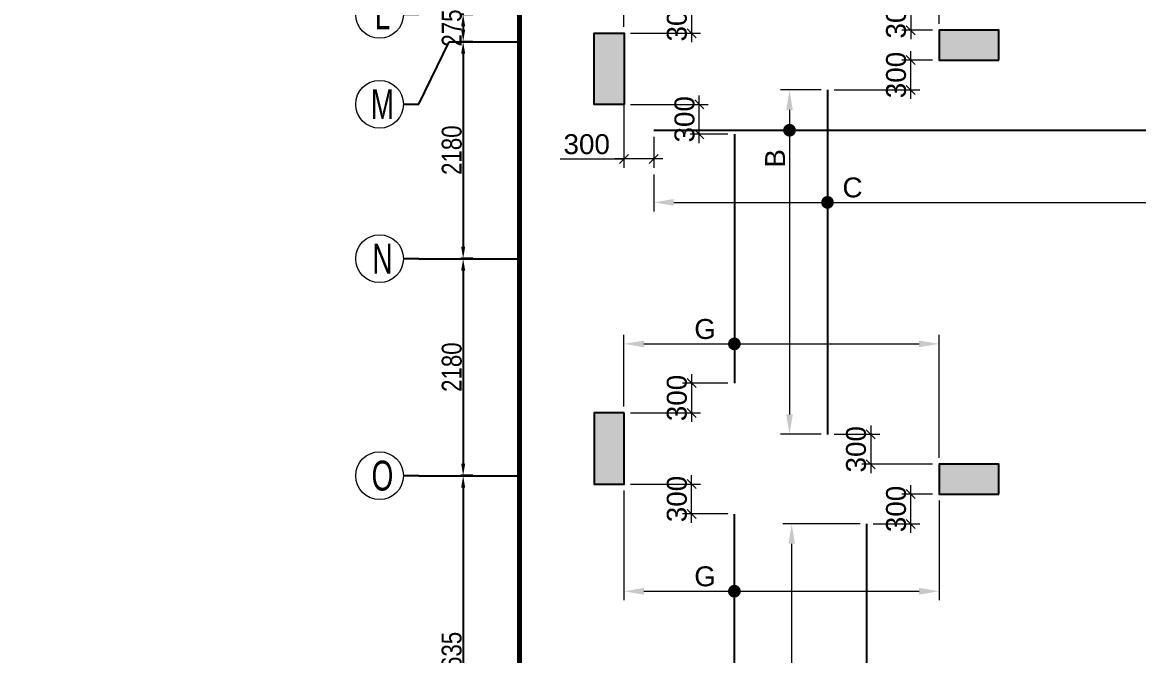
# Model space of a CAD drawing. Header units: millimetres. Extents: x 1123469 to 1883119, y -126924 to 196924.
# Drawn here: x 1695800 to 1707013, y 133359 to 139723 of the extents above; entities that cross this region are included whole.
import ezdxf
from ezdxf.enums import TextEntityAlignment as Align

# ---------------------------------------------------------------- set-up
doc = ezdxf.new("R2010")
doc.units = ezdxf.units.MM
doc.header["$LTSCALE"] = 500
doc.header["$MEASUREMENT"] = 0
doc.header["$PDMODE"] = 34
doc.linetypes.add('CONTINOUS', pattern=[0])
doc.linetypes.add('Site$0$CENTER2', pattern=[1.125, 0.75, -0.125, 0.125, -0.125])
doc.layers.get('Defpoints').update_dxf_attribs({"lineweight": 0})
for name, color, linetype in [('COL. DIM', 3, 'Continuous'), ('GRID', 7, 'Continuous'), ('GRID DIM', 7, 'Continuous'), ('reinf.', 4, 'Continuous'), ('TOWER AREA COLUMN.', 6, 'Continuous')]:
    doc.layers.add(name, color=color, linetype=linetype)
for name, color, linetype, lineweight in [('CUT OUT', 1, 'Continuous', 13), ('dim-M', 1, 'Continuous', 15), ('FOOTING', 1, 'Continuous', 15), ('GRID NO.', 7, 'Continuous', 20), ('S - SUNK', 251, 'Continuous', 0), ('TOWER COL HATCH', 253, 'Continuous', 20)]:
    doc.layers.add(name, color=color, linetype=linetype, lineweight=lineweight)
doc.styles.add('3mm', font='arial.ttf')
doc.styles.add('D50', font='arial.ttf', dxfattribs={"width": 0.8})
doc.dimstyles.new('INNER DIM', dxfattribs={"dimtxt": 200, "dimasz": 120, "dimexe": 25, "dimexo": 25, "dimgap": 12, "dimtad": 1, "dimdec": 0, "dimrnd": 5, "dimzin": 0, "dimdsep": 46, "dimtxsty": 'D50', "dimcen": 0.09, "dimdle": 25, "dimclrt": 6, "dimadec": 0, "dimazin": 0, "dimtfac": 1, "dimtdec": 0, "dimtofl": 0, "dimtmove": 1, "dimatfit": 3, "dimfxl": 75, "dimtolj": 1, "dimtzin": 0, "dimarcsym": 0})
doc.dimstyles.new('PARAMVEER', dxfattribs={"dimtxt": 200, "dimasz": 100, "dimexe": 0, "dimexo": 25, "dimgap": 10, "dimtad": 1, "dimdec": 0, "dimrnd": 5, "dimzin": 0, "dimdsep": 46, "dimtxsty": '3mm', "dimblk": 'OBLIQUE', "dimcen": 0.09, "dimdle": 75, "dimclrd": 1, "dimclre": 1, "dimclrt": 3, "dimadec": 0, "dimazin": 0, "dimtfac": 1, "dimtdec": 0, "dimtmove": 1, "dimatfit": 3, "dimfxl": 100, "dimtolj": 1, "dimtzin": 0, "dimlwd": 18, "dimlwe": 5, "dimarcsym": 0})

# ---------------------------------------------------------------- blocks, each defined once
blk = doc.blocks.new('GRID MARK')
at = {"layer": 'GRID NO.', "const_width": 50}
blk.add_lwpolyline([(0, -541), (0, -891)], dxfattribs=at)
at = {"layer": 'GRID NO.'}
blk.add_circle((0, 0), 541, dxfattribs=at)
at = {"layer": 'GRID NO.', "style": 'D50', "width": 0.8}
blk.add_attdef('Y1', text='', height=500, dxfattribs=at).set_placement((-33, -267), align=Align.CENTER)
blk = doc.blocks.new('*D2381')
at = {"layer": 'Defpoints', "color": 0, "linetype": 'Continuous', "transparency": 16777216}
for p in [(1700350, 139802), (1700228, 139528), (1700350, 139528)]:
    blk.add_point(p, dxfattribs=at)
at = {"layer": 'GRID DIM', "color": 0, "linetype": 'Continuous', "lineweight": -2, "transparency": 16777216}
for p, q in [((1700325, 139802), (1700203, 139802)), ((1700325, 139528), (1700203, 139528))]:
    blk.add_line(p, q, dxfattribs=at)
at = {"layer": 'GRID DIM', "linetype": 'Continuous', "lineweight": -2, "transparency": 16777216}
blk.add_line((1700228, 139682), (1700228, 139648), dxfattribs=at)
at = {"layer": 'GRID DIM', "linetype": 'Continuous', "transparency": 16777216}
for points in [[(1700208, 139682), (1700248, 139682), (1700228, 139802)], [(1700208, 139648), (1700248, 139648), (1700228, 139528)]]:
    blk.add_solid(points, dxfattribs=at)
at = {"layer": 'GRID DIM', "linetype": 'Continuous', "transparency": 16777216, "insert": (1700114, 139665), "char_height": 200, "attachment_point": 5, "rotation": 90, "style": 'D50'}
blk.add_mtext('\\A1;275', dxfattribs=at)
blk = doc.blocks.new('*D2382')
at = {"layer": 'Defpoints', "color": 0, "linetype": 'Continuous', "transparency": 16777216}
for p in [(1700350, 139528), (1700228, 137348), (1700350, 137348)]:
    blk.add_point(p, dxfattribs=at)
at = {"layer": 'GRID DIM', "color": 0, "linetype": 'Continuous', "lineweight": -2, "transparency": 16777216}
for p, q in [((1700325, 139528), (1700203, 139528)), ((1700325, 137348), (1700203, 137348))]:
    blk.add_line(p, q, dxfattribs=at)
at = {"layer": 'GRID DIM', "linetype": 'Continuous', "lineweight": -2, "transparency": 16777216}
blk.add_line((1700228, 139408), (1700228, 137468), dxfattribs=at)
at = {"layer": 'GRID DIM', "linetype": 'Continuous', "transparency": 16777216}
for points in [[(1700208, 139408), (1700248, 139408), (1700228, 139528)], [(1700208, 137468), (1700248, 137468), (1700228, 137348)]]:
    blk.add_solid(points, dxfattribs=at)
at = {"layer": 'GRID DIM', "linetype": 'Continuous', "transparency": 16777216, "insert": (1700114, 138438), "char_height": 200, "attachment_point": 5, "rotation": 90, "style": 'D50'}
blk.add_mtext('\\A1;2180', dxfattribs=at)
blk = doc.blocks.new('*D2383')
at = {"layer": 'Defpoints', "color": 0, "linetype": 'Continuous', "transparency": 16777216}
for p in [(1700350, 137348), (1700228, 135168), (1700350, 135168)]:
    blk.add_point(p, dxfattribs=at)
at = {"layer": 'GRID DIM', "color": 0, "linetype": 'Continuous', "lineweight": -2, "transparency": 16777216}
for p, q in [((1700325, 137348), (1700203, 137348)), ((1700325, 135168), (1700203, 135168))]:
    blk.add_line(p, q, dxfattribs=at)
at = {"layer": 'GRID DIM', "linetype": 'Continuous', "lineweight": -2, "transparency": 16777216}
blk.add_line((1700228, 137228), (1700228, 135288), dxfattribs=at)
at = {"layer": 'GRID DIM', "linetype": 'Continuous', "transparency": 16777216}
for points in [[(1700208, 137228), (1700248, 137228), (1700228, 137348)], [(1700208, 135288), (1700248, 135288), (1700228, 135168)]]:
    blk.add_solid(points, dxfattribs=at)
at = {"layer": 'GRID DIM', "linetype": 'Continuous', "transparency": 16777216, "insert": (1700114, 136258), "char_height": 200, "attachment_point": 5, "rotation": 90, "style": 'D50'}
blk.add_mtext('\\A1;2180', dxfattribs=at)
blk = doc.blocks.new('*D2384')
at = {"layer": 'Defpoints', "color": 0, "linetype": 'Continuous', "transparency": 16777216}
for p in [(1700350, 135168), (1700228, 131533), (1700350, 131533)]:
    blk.add_point(p, dxfattribs=at)
at = {"layer": 'GRID DIM', "color": 0, "linetype": 'Continuous', "lineweight": -2, "transparency": 16777216}
for p, q in [((1700325, 135168), (1700203, 135168)), ((1700325, 131533), (1700203, 131533))]:
    blk.add_line(p, q, dxfattribs=at)
at = {"layer": 'GRID DIM', "linetype": 'Continuous', "lineweight": -2, "transparency": 16777216}
blk.add_line((1700228, 135048), (1700228, 131653), dxfattribs=at)
at = {"layer": 'GRID DIM', "linetype": 'Continuous', "transparency": 16777216}
for points in [[(1700208, 135048), (1700248, 135048), (1700228, 135168)], [(1700208, 131653), (1700248, 131653), (1700228, 131533)]]:
    blk.add_solid(points, dxfattribs=at)
at = {"layer": 'GRID DIM', "linetype": 'Continuous', "transparency": 16777216, "insert": (1700113, 133350), "char_height": 200, "attachment_point": 5, "rotation": 90, "style": 'D50'}
blk.add_mtext('\\A1;3635', dxfattribs=at)
blk = doc.blocks.new('3tgra')
at = {"layer": 'TOWER COL HATCH'}
h = blk.add_hatch(color=253, dxfattribs=at)
h.dxf.hatch_style = 1
h.paths.add_polyline_path([(1365941, 76332), (1365641, 76332), (1365641, 77047), (1365941, 77047)])
h = blk.add_hatch(color=253, dxfattribs=at)
h.dxf.hatch_style = 1
h.paths.add_polyline_path([(1369706, 76777), (1369706, 77077), (1369106, 77077), (1369106, 76777)])
h = blk.add_hatch(color=253, dxfattribs=at)
h.dxf.hatch_style = 1
h.paths.add_polyline_path([(1365941, 73232), (1365641, 73232), (1365641, 72517), (1365941, 72517)])
h = blk.add_hatch(color=253, dxfattribs=at)
h.dxf.hatch_style = 1
h.paths.add_polyline_path([(1369706, 72417), (1369706, 72717), (1369106, 72717), (1369106, 72417)])
at = {"layer": 'TOWER AREA COLUMN.', "color": 4}
for points in [[(1365941, 76332), (1365641, 76332), (1365641, 77047), (1365941, 77047)], [(1369706, 76777), (1369706, 77077), (1369106, 77077), (1369106, 76777)], [(1365941, 73232), (1365641, 73232), (1365641, 72517), (1365941, 72517)], [(1369706, 72417), (1369706, 72717), (1369106, 72717), (1369106, 72417)]]:
    blk.add_lwpolyline(points, close=True, dxfattribs=at)
blk = doc.blocks.new('_Oblique')
at = {"color": 0, "linetype": 'ByBlock', "lineweight": -2}
blk.add_line((-0.5, -0.5), (0.5, 0.5), dxfattribs=at)
blk = doc.blocks.new('*D2624')
at = {"layer": 'COL. DIM', "color": 1, "linetype": 'CONTINOUS', "lineweight": 5, "ltscale": 10, "transparency": 16777216}
for p, q in [((1726903, 142855), (1726903, 142349)), ((1727203, 141672), (1727203, 142529))]:
    blk.add_line(p, q, dxfattribs=at)
at = {"layer": 'COL. DIM', "color": 1, "lineweight": 18, "ltscale": 10, "transparency": 16777216}
blk.add_line((1726813, 142439), (1727293, 142439), dxfattribs=at)
at = {"layer": 'Defpoints', "color": 0, "ltscale": 10, "transparency": 16777216}
for p in [(1726903, 142920), (1727203, 142439), (1727203, 141607), (1405056, 139394), (1364891, 126979), (1364891, 124333)]:
    blk.add_point(p, dxfattribs=at)
at = {"layer": 'S - SUNK', "color": 1, "lineweight": 18, "ltscale": 10, "transparency": 16777216}
blk.add_line((1405131, 124333), (1364816, 124333), dxfattribs=at)
at = {"layer": 'S - SUNK', "color": 1, "lineweight": 5, "ltscale": 10, "transparency": 16777216}
for p, q in [((1364891, 124333), (1364891, 124333)), ((1405056, 124333), (1405056, 124333))]:
    blk.add_line(p, q, dxfattribs=at)
at = {"layer": 'COL. DIM', "color": 1, "lineweight": 18, "ltscale": 10, "transparency": 16777216, "xscale": 90, "yscale": 90, "zscale": 90, "rotation": 180}
blk.add_blockref('_Oblique', (1726903, 142439), dxfattribs=at)
at = {"layer": 'COL. DIM', "color": 1, "lineweight": 18, "ltscale": 10, "transparency": 16777216, "xscale": 90, "yscale": 90, "zscale": 90}
blk.add_blockref('_Oblique', (1727203, 142439), dxfattribs=at)
at = {"layer": 'S - SUNK', "color": 1, "lineweight": 18, "ltscale": 10, "transparency": 16777216, "xscale": 100, "yscale": 100, "zscale": 100, "rotation": 180}
blk.add_blockref('_Oblique', (1364891, 124333), dxfattribs=at)
at = {"layer": 'S - SUNK', "color": 1, "lineweight": 18, "ltscale": 10, "transparency": 16777216, "xscale": 100, "yscale": 100, "zscale": 100}
blk.add_blockref('_Oblique', (1405056, 124333), dxfattribs=at)
at = {"layer": 'COL. DIM', "color": 3, "ltscale": 10, "transparency": 16777216, "insert": (1727053, 142587), "char_height": 200, "attachment_point": 5, "style": '3mm'}
blk.add_mtext('\\A1;300', dxfattribs=at)
at = {"layer": 'S - SUNK', "color": 3, "ltscale": 10, "transparency": 16777216, "insert": (1384973, 124445), "char_height": 200, "attachment_point": 5, "style": '3mm'}
blk.add_mtext('\\A1;40165', dxfattribs=at)
blk = doc.blocks.new('*D2625')
at = {"layer": 'COL. DIM', "color": 1, "lineweight": 18, "ltscale": 10, "transparency": 16777216}
blk.add_line((1725456, 141997), (1725456, 141517), dxfattribs=at)
at = {"layer": 'COL. DIM', "color": 1, "linetype": 'CONTINOUS', "lineweight": 5, "ltscale": 10, "transparency": 16777216}
for p, q in [((1725012, 141907), (1725546, 141907)), ((1724393, 141607), (1725546, 141607))]:
    blk.add_line(p, q, dxfattribs=at)
at = {"layer": 'Defpoints', "color": 0, "ltscale": 10, "transparency": 16777216}
for p in [(1358872, 158914), (1431761, 158914), (1724947, 141907), (1724328, 141607), (1725456, 141607), (1442851, 126979)]:
    blk.add_point(p, dxfattribs=at)
at = {"layer": 'S - SUNK', "color": 1, "lineweight": 18, "ltscale": 10, "transparency": 16777216}
blk.add_line((1358872, 126904), (1358872, 158989), dxfattribs=at)
at = {"layer": 'S - SUNK', "color": 1, "lineweight": 5, "ltscale": 10, "transparency": 16777216}
for p, q in [((1358872, 158914), (1358872, 158914)), ((1358872, 126979), (1358872, 126979))]:
    blk.add_line(p, q, dxfattribs=at)
at = {"layer": 'COL. DIM', "color": 1, "lineweight": 18, "ltscale": 10, "transparency": 16777216, "xscale": 90, "yscale": 90, "zscale": 90}
for p, rotation in [((1725456, 141907), 90), ((1725456, 141607), 270)]:
    blk.add_blockref('_Oblique', p, dxfattribs=dict(at, rotation=rotation))
at = {"layer": 'S - SUNK', "color": 1, "lineweight": 18, "ltscale": 10, "transparency": 16777216, "xscale": 100, "yscale": 100, "zscale": 100}
for p, rotation in [((1358872, 158914), 90), ((1358872, 126979), 270)]:
    blk.add_blockref('_Oblique', p, dxfattribs=dict(at, rotation=rotation))
at = {"layer": 'COL. DIM', "color": 3, "ltscale": 10, "transparency": 16777216, "insert": (1725308, 141757), "char_height": 200, "attachment_point": 5, "rotation": 90, "style": '3mm'}
blk.add_mtext('\\A1;300', dxfattribs=at)
at = {"layer": 'S - SUNK', "color": 3, "ltscale": 10, "transparency": 16777216, "insert": (1358760, 142947), "char_height": 200, "attachment_point": 5, "rotation": 90, "style": '3mm'}
blk.add_mtext('\\A1;31935', dxfattribs=at)
blk = doc.blocks.new('*D2626')
at = {"layer": 'COL. DIM', "color": 1, "linetype": 'CONTINOUS', "lineweight": 5, "ltscale": 10, "transparency": 16777216}
for p, q in [((1716598, 143872), (1716598, 143376)), ((1716298, 143802), (1716298, 143376))]:
    blk.add_line(p, q, dxfattribs=at)
at = {"layer": 'COL. DIM', "color": 1, "lineweight": 18, "ltscale": 10, "transparency": 16777216}
for p, q in [((1716688, 143466), (1716208, 143466)), ((1717247, 143466), (1716598, 143466))]:
    blk.add_line(p, q, dxfattribs=at)
at = {"layer": 'Defpoints', "color": 0, "ltscale": 10, "transparency": 16777216}
for p in [(1716298, 143867), (1716598, 143937), (1716298, 143466), (1390781, 139394), (1405056, 139394), (1405056, 138201)]:
    blk.add_point(p, dxfattribs=at)
at = {"layer": 'S - SUNK', "color": 1, "lineweight": 18, "ltscale": 10, "transparency": 16777216}
blk.add_line((1390706, 138201), (1405131, 138201), dxfattribs=at)
at = {"layer": 'S - SUNK', "color": 1, "lineweight": 5, "ltscale": 10, "transparency": 16777216}
for p, q in [((1390781, 138201), (1390781, 138201)), ((1405056, 138201), (1405056, 138201))]:
    blk.add_line(p, q, dxfattribs=at)
at = {"layer": 'COL. DIM', "color": 1, "lineweight": 18, "ltscale": 10, "transparency": 16777216, "xscale": 90, "yscale": 90, "zscale": 90, "rotation": 180}
blk.add_blockref('_Oblique', (1716298, 143466), dxfattribs=at)
at = {"layer": 'COL. DIM', "color": 1, "lineweight": 18, "ltscale": 10, "transparency": 16777216, "xscale": 90, "yscale": 90, "zscale": 90}
blk.add_blockref('_Oblique', (1716598, 143466), dxfattribs=at)
at = {"layer": 'S - SUNK', "color": 1, "lineweight": 18, "ltscale": 10, "transparency": 16777216, "xscale": 100, "yscale": 100, "zscale": 100, "rotation": 180}
blk.add_blockref('_Oblique', (1390781, 138201), dxfattribs=at)
at = {"layer": 'S - SUNK', "color": 1, "lineweight": 18, "ltscale": 10, "transparency": 16777216, "xscale": 100, "yscale": 100, "zscale": 100}
blk.add_blockref('_Oblique', (1405056, 138201), dxfattribs=at)
at = {"layer": 'COL. DIM', "color": 3, "ltscale": 10, "transparency": 16777216, "insert": (1716981, 143613), "char_height": 200, "attachment_point": 5, "style": '3mm'}
blk.add_mtext('\\A1;300', dxfattribs=at)
at = {"layer": 'S - SUNK', "color": 3, "ltscale": 10, "transparency": 16777216, "insert": (1397918, 138313), "char_height": 200, "attachment_point": 5, "style": '3mm'}
blk.add_mtext('\\A1;14275', dxfattribs=at)
blk = doc.blocks.new('*D2647')
at = {"layer": 'COL. DIM', "color": 1, "linetype": 'CONTINOUS', "lineweight": 5, "ltscale": 10, "transparency": 16777216}
for p, q in [((1701843, 138978), (1701843, 138260)), ((1702143, 138573), (1702143, 138260))]:
    blk.add_line(p, q, dxfattribs=at)
at = {"layer": 'COL. DIM', "color": 1, "lineweight": 18, "ltscale": 10, "transparency": 16777216}
for p, q in [((1701203, 138350), (1701843, 138350)), ((1702233, 138350), (1701753, 138350))]:
    blk.add_line(p, q, dxfattribs=at)
at = {"layer": 'Defpoints', "color": 0, "ltscale": 10, "transparency": 16777216}
for p in [(1701843, 139043), (1702143, 138638), (1701843, 138350)]:
    blk.add_point(p, dxfattribs=at)
at = {"layer": 'COL. DIM', "color": 1, "lineweight": 18, "ltscale": 10, "transparency": 16777216, "xscale": 90, "yscale": 90, "zscale": 90, "rotation": 180}
blk.add_blockref('_Oblique', (1701843, 138350), dxfattribs=at)
at = {"layer": 'COL. DIM', "color": 1, "lineweight": 18, "ltscale": 10, "transparency": 16777216, "xscale": 90, "yscale": 90, "zscale": 90}
blk.add_blockref('_Oblique', (1702143, 138350), dxfattribs=at)
at = {"layer": 'COL. DIM', "color": 3, "ltscale": 10, "transparency": 16777216, "insert": (1701469, 138497), "char_height": 200, "attachment_point": 5, "style": '3mm'}
blk.add_mtext('\\A1;300', dxfattribs=at)
blk = doc.blocks.new('*D2648')
at = {"layer": 'COL. DIM', "color": 1, "linetype": 'CONTINOUS', "lineweight": 5, "ltscale": 10, "transparency": 16777216}
for p, q in [((1703823, 139043), (1703416, 139043)), ((1703823, 135583), (1703416, 135583))]:
    blk.add_line(p, q, dxfattribs=at)
at = {"layer": 'COL. DIM', "color": 1, "lineweight": 18, "ltscale": 10, "transparency": 16777216}
blk.add_line((1703506, 138843), (1703506, 135783), dxfattribs=at)
at = {"layer": 'COL. DIM', "color": 1, "ltscale": 10, "transparency": 16777216}
for points in [[(1703473, 138843), (1703539, 138843), (1703506, 139043)], [(1703473, 135783), (1703539, 135783), (1703506, 135583)]]:
    blk.add_solid(points, dxfattribs=at)
at = {"layer": 'Defpoints', "color": 0, "ltscale": 10, "transparency": 16777216}
for p in [(1703888, 139043), (1703506, 135583), (1703888, 135583)]:
    blk.add_point(p, dxfattribs=at)
at = {"layer": 'COL. DIM', "color": 3, "ltscale": 10, "transparency": 16777216, "insert": (1703361, 138355), "char_height": 200, "attachment_point": 5, "rotation": 90, "style": '3mm'}
blk.add_mtext('\\A1;B', dxfattribs=at)
blk = doc.blocks.new('*D2477')
at = {"layer": 'COL. DIM', "color": 1, "linetype": 'CONTINOUS', "lineweight": 5, "ltscale": 10, "transparency": 16777216}
for p, q in [((1702143, 138195), (1702143, 137823)), ((1707888, 138150), (1707888, 137823))]:
    blk.add_line(p, q, dxfattribs=at)
at = {"layer": 'COL. DIM', "color": 1, "lineweight": 18, "ltscale": 10, "transparency": 16777216}
blk.add_line((1702343, 137913), (1707688, 137913), dxfattribs=at)
at = {"layer": 'COL. DIM', "color": 1, "ltscale": 10, "transparency": 16777216}
for points in [[(1702343, 137947), (1702343, 137880), (1702143, 137913)], [(1707688, 137947), (1707688, 137880), (1707888, 137913)]]:
    blk.add_solid(points, dxfattribs=at)
at = {"layer": 'Defpoints', "color": 0, "ltscale": 10, "transparency": 16777216}
for p in [(1702143, 138260), (1707888, 138215), (1707888, 137913)]:
    blk.add_point(p, dxfattribs=at)
at = {"layer": 'COL. DIM', "color": 3, "ltscale": 10, "transparency": 16777216, "insert": (1704139, 138062), "char_height": 200, "width": 21.48, "attachment_point": 5, "style": '3mm'}
blk.add_mtext('\\A1;C', dxfattribs=at)
blk = doc.blocks.new('*D2487')
at = {"layer": 'COL. DIM', "color": 1, "linetype": 'CONTINOUS', "lineweight": 5, "ltscale": 10, "transparency": 16777216}
for p, q in [((1701843, 135863), (1701843, 136582)), ((1705008, 135348), (1705008, 136582))]:
    blk.add_line(p, q, dxfattribs=at)
at = {"layer": 'COL. DIM', "color": 1, "lineweight": 18, "ltscale": 10, "transparency": 16777216}
blk.add_line((1702043, 136492), (1704808, 136492), dxfattribs=at)
at = {"layer": 'COL. DIM', "color": 1, "ltscale": 10, "transparency": 16777216}
for points in [[(1702043, 136525), (1702043, 136458), (1701843, 136492)], [(1704808, 136525), (1704808, 136458), (1705008, 136492)]]:
    blk.add_solid(points, dxfattribs=at)
at = {"layer": 'Defpoints', "color": 0, "ltscale": 10, "transparency": 16777216}
for p in [(1705008, 136492), (1701843, 135798), (1705008, 135283)]:
    blk.add_point(p, dxfattribs=at)
at = {"layer": 'COL. DIM', "color": 3, "ltscale": 10, "transparency": 16777216, "insert": (1702658, 136640), "char_height": 200, "width": 21.48, "attachment_point": 5, "style": '3mm'}
blk.add_mtext('\\A1;G', dxfattribs=at)
blk = doc.blocks.new('*D2488')
at = {"layer": 'COL. DIM', "color": 1, "lineweight": 18, "ltscale": 10, "transparency": 16777216}
blk.add_line((1702522, 136188), (1702522, 135708), dxfattribs=at)
at = {"layer": 'COL. DIM', "color": 1, "linetype": 'CONTINOUS', "lineweight": 5, "ltscale": 10, "transparency": 16777216}
for p, q in [((1702887, 136098), (1702432, 136098)), ((1701908, 135798), (1702612, 135798))]:
    blk.add_line(p, q, dxfattribs=at)
at = {"layer": 'Defpoints', "color": 0, "ltscale": 10, "transparency": 16777216}
for p in [(1702952, 136098), (1701843, 135798), (1702522, 135798)]:
    blk.add_point(p, dxfattribs=at)
at = {"layer": 'COL. DIM', "color": 1, "lineweight": 18, "ltscale": 10, "transparency": 16777216, "xscale": 90, "yscale": 90, "zscale": 90}
for p, rotation in [((1702522, 136098), 90), ((1702522, 135798), 270)]:
    blk.add_blockref('_Oblique', p, dxfattribs=dict(at, rotation=rotation))
at = {"layer": 'COL. DIM', "color": 3, "ltscale": 10, "transparency": 16777216, "insert": (1702375, 135948), "char_height": 200, "attachment_point": 5, "rotation": 90, "style": '3mm'}
blk.add_mtext('\\A1;300', dxfattribs=at)
blk = doc.blocks.new('*D2489')
at = {"layer": 'COL. DIM', "color": 1, "lineweight": 18, "ltscale": 10, "transparency": 16777216}
blk.add_line((1702599, 138508), (1702599, 138988), dxfattribs=at)
at = {"layer": 'COL. DIM', "color": 1, "linetype": 'CONTINOUS', "lineweight": 5, "ltscale": 10, "transparency": 16777216}
for p, q in [((1701908, 138898), (1702689, 138898)), ((1702887, 138598), (1702509, 138598))]:
    blk.add_line(p, q, dxfattribs=at)
at = {"layer": 'Defpoints', "color": 0, "ltscale": 10, "transparency": 16777216}
for p in [(1701843, 138898), (1702599, 138898), (1702952, 138598)]:
    blk.add_point(p, dxfattribs=at)
at = {"layer": 'COL. DIM', "color": 1, "lineweight": 18, "ltscale": 10, "transparency": 16777216, "xscale": 90, "yscale": 90, "zscale": 90}
for p, rotation in [((1702599, 138898), 90), ((1702599, 138598), 270)]:
    blk.add_blockref('_Oblique', p, dxfattribs=dict(at, rotation=rotation))
at = {"layer": 'COL. DIM', "color": 3, "ltscale": 10, "transparency": 16777216, "insert": (1702452, 138748), "char_height": 200, "attachment_point": 5, "rotation": 90, "style": '3mm'}
blk.add_mtext('\\A1;300', dxfattribs=at)
blk = doc.blocks.new('*D2490')
at = {"layer": 'COL. DIM', "color": 1, "linetype": 'CONTINOUS', "lineweight": 5, "ltscale": 10, "transparency": 16777216}
for p, q in [((1701843, 139678), (1701843, 140872)), ((1705008, 139708), (1705008, 140872))]:
    blk.add_line(p, q, dxfattribs=at)
at = {"layer": 'COL. DIM', "color": 1, "lineweight": 18, "ltscale": 10, "transparency": 16777216}
blk.add_line((1702043, 140782), (1704808, 140782), dxfattribs=at)
at = {"layer": 'COL. DIM', "color": 1, "ltscale": 10, "transparency": 16777216}
for points in [[(1702043, 140815), (1702043, 140748), (1701843, 140782)], [(1704808, 140815), (1704808, 140748), (1705008, 140782)]]:
    blk.add_solid(points, dxfattribs=at)
at = {"layer": 'Defpoints', "color": 0, "ltscale": 10, "transparency": 16777216}
for p in [(1705008, 140782), (1701843, 139613), (1705008, 139643)]:
    blk.add_point(p, dxfattribs=at)
at = {"layer": 'COL. DIM', "color": 3, "ltscale": 10, "transparency": 16777216, "insert": (1702658, 140930), "char_height": 200, "width": 21.48, "attachment_point": 5, "style": '3mm'}
blk.add_mtext('\\A1;G', dxfattribs=at)
blk = doc.blocks.new('*D2491')
at = {"layer": 'COL. DIM', "color": 1, "lineweight": 18, "ltscale": 10, "transparency": 16777216}
blk.add_line((1702522, 140003), (1702522, 139523), dxfattribs=at)
at = {"layer": 'COL. DIM', "color": 1, "linetype": 'CONTINOUS', "lineweight": 5, "ltscale": 10, "transparency": 16777216}
for p, q in [((1702887, 139913), (1702432, 139913)), ((1701908, 139613), (1702612, 139613))]:
    blk.add_line(p, q, dxfattribs=at)
at = {"layer": 'Defpoints', "color": 0, "ltscale": 10, "transparency": 16777216}
for p in [(1702952, 139913), (1701843, 139613), (1702522, 139613)]:
    blk.add_point(p, dxfattribs=at)
at = {"layer": 'COL. DIM', "color": 1, "lineweight": 18, "ltscale": 10, "transparency": 16777216, "xscale": 90, "yscale": 90, "zscale": 90}
for p, rotation in [((1702522, 139913), 90), ((1702522, 139613), 270)]:
    blk.add_blockref('_Oblique', p, dxfattribs=dict(at, rotation=rotation))
at = {"layer": 'COL. DIM', "color": 3, "ltscale": 10, "transparency": 16777216, "insert": (1702375, 139763), "char_height": 200, "attachment_point": 5, "rotation": 90, "style": '3mm'}
blk.add_mtext('\\A1;300', dxfattribs=at)
blk = doc.blocks.new('*D2493')
at = {"layer": 'COL. DIM', "color": 1, "linetype": 'CONTINOUS', "lineweight": 5, "ltscale": 10, "transparency": 16777216}
for p, q in [((1704347, 139943), (1704814, 139943)), ((1704943, 139643), (1704634, 139643))]:
    blk.add_line(p, q, dxfattribs=at)
at = {"layer": 'COL. DIM', "color": 1, "lineweight": 18, "ltscale": 10, "transparency": 16777216}
blk.add_line((1704724, 140033), (1704724, 139553), dxfattribs=at)
at = {"layer": 'Defpoints', "color": 0, "ltscale": 10, "transparency": 16777216}
for p in [(1704282, 139943), (1704724, 139643), (1705008, 139643)]:
    blk.add_point(p, dxfattribs=at)
at = {"layer": 'COL. DIM', "color": 1, "lineweight": 18, "ltscale": 10, "transparency": 16777216, "xscale": 90, "yscale": 90, "zscale": 90}
for p, rotation in [((1704724, 139943), 90), ((1704724, 139643), 270)]:
    blk.add_blockref('_Oblique', p, dxfattribs=dict(at, rotation=rotation))
at = {"layer": 'COL. DIM', "color": 3, "ltscale": 10, "transparency": 16777216, "insert": (1704577, 139793), "char_height": 200, "attachment_point": 5, "rotation": 90, "style": '3mm'}
blk.add_mtext('\\A1;300', dxfattribs=at)
blk = doc.blocks.new('*D2495')
at = {"layer": 'COL. DIM', "color": 1, "linetype": 'CONTINOUS', "lineweight": 5, "ltscale": 10, "transparency": 16777216}
for p, q in [((1704217, 134683), (1703438, 134683)), ((1703537, 126523), (1703618, 126523))]:
    blk.add_line(p, q, dxfattribs=at)
at = {"layer": 'COL. DIM', "color": 1, "lineweight": 18, "ltscale": 10, "transparency": 16777216}
blk.add_line((1703528, 126723), (1703528, 134483), dxfattribs=at)
at = {"layer": 'COL. DIM', "color": 1, "ltscale": 10, "transparency": 16777216}
for points in [[(1703495, 134483), (1703561, 134483), (1703528, 134683)], [(1703495, 126723), (1703561, 126723), (1703528, 126523)]]:
    blk.add_solid(points, dxfattribs=at)
at = {"layer": 'Defpoints', "color": 0, "ltscale": 10, "transparency": 16777216}
for p in [(1703528, 134683), (1704282, 134683), (1703472, 126523)]:
    blk.add_point(p, dxfattribs=at)
at = {"layer": 'COL. DIM', "color": 3, "ltscale": 10, "transparency": 16777216, "insert": (1703380, 130738), "char_height": 200, "attachment_point": 5, "rotation": 90, "style": '3mm'}
blk.add_mtext('\\A1;C', dxfattribs=at)
blk = doc.blocks.new('*D2499')
at = {"layer": 'COL. DIM', "color": 1, "linetype": 'CONTINOUS', "lineweight": 5, "ltscale": 10, "transparency": 16777216}
for p, q in [((1701843, 135018), (1701843, 133916)), ((1705008, 134918), (1705008, 133916))]:
    blk.add_line(p, q, dxfattribs=at)
at = {"layer": 'COL. DIM', "color": 1, "lineweight": 18, "ltscale": 10, "transparency": 16777216}
blk.add_line((1702043, 134006), (1704808, 134006), dxfattribs=at)
at = {"layer": 'COL. DIM', "color": 1, "ltscale": 10, "transparency": 16777216}
for points in [[(1702043, 134040), (1702043, 133973), (1701843, 134006)], [(1704808, 134040), (1704808, 133973), (1705008, 134006)]]:
    blk.add_solid(points, dxfattribs=at)
at = {"layer": 'Defpoints', "color": 0, "ltscale": 10, "transparency": 16777216}
for p in [(1701843, 135083), (1705008, 134983), (1705008, 134006)]:
    blk.add_point(p, dxfattribs=at)
at = {"layer": 'COL. DIM', "color": 3, "ltscale": 10, "transparency": 16777216, "insert": (1702658, 134155), "char_height": 200, "width": 21.48, "attachment_point": 5, "style": '3mm'}
blk.add_mtext('\\A1;G', dxfattribs=at)
blk = doc.blocks.new('*D2500')
at = {"layer": 'COL. DIM', "color": 1, "lineweight": 18, "ltscale": 10, "transparency": 16777216}
blk.add_line((1702522, 134693), (1702522, 135173), dxfattribs=at)
at = {"layer": 'COL. DIM', "color": 1, "linetype": 'CONTINOUS', "lineweight": 5, "ltscale": 10, "transparency": 16777216}
for p, q in [((1701908, 135083), (1702612, 135083)), ((1702887, 134783), (1702432, 134783))]:
    blk.add_line(p, q, dxfattribs=at)
at = {"layer": 'Defpoints', "color": 0, "ltscale": 10, "transparency": 16777216}
for p in [(1701843, 135083), (1702522, 135083), (1702952, 134783)]:
    blk.add_point(p, dxfattribs=at)
at = {"layer": 'COL. DIM', "color": 1, "lineweight": 18, "ltscale": 10, "transparency": 16777216, "xscale": 90, "yscale": 90, "zscale": 90}
for p, rotation in [((1702522, 135083), 90), ((1702522, 134783), 270)]:
    blk.add_blockref('_Oblique', p, dxfattribs=dict(at, rotation=rotation))
at = {"layer": 'COL. DIM', "color": 3, "ltscale": 10, "transparency": 16777216, "insert": (1702375, 134933), "char_height": 200, "attachment_point": 5, "rotation": 90, "style": '3mm'}
blk.add_mtext('\\A1;300', dxfattribs=at)
blk = doc.blocks.new('*D2502')
at = {"layer": 'COL. DIM', "color": 1, "lineweight": 18, "ltscale": 10, "transparency": 16777216}
blk.add_line((1704724, 134593), (1704724, 135073), dxfattribs=at)
at = {"layer": 'COL. DIM', "color": 1, "linetype": 'CONTINOUS', "lineweight": 5, "ltscale": 10, "transparency": 16777216}
for p, q in [((1704943, 134983), (1704634, 134983)), ((1704347, 134683), (1704814, 134683))]:
    blk.add_line(p, q, dxfattribs=at)
at = {"layer": 'Defpoints', "color": 0, "ltscale": 10, "transparency": 16777216}
for p in [(1704724, 134983), (1705008, 134983), (1704282, 134683)]:
    blk.add_point(p, dxfattribs=at)
at = {"layer": 'COL. DIM', "color": 1, "lineweight": 18, "ltscale": 10, "transparency": 16777216, "xscale": 90, "yscale": 90, "zscale": 90}
for p, rotation in [((1704724, 134983), 90), ((1704724, 134683), 270)]:
    blk.add_blockref('_Oblique', p, dxfattribs=dict(at, rotation=rotation))
at = {"layer": 'COL. DIM', "color": 3, "ltscale": 10, "transparency": 16777216, "insert": (1704577, 134833), "char_height": 200, "attachment_point": 5, "rotation": 90, "style": '3mm'}
blk.add_mtext('\\A1;300', dxfattribs=at)
blk = doc.blocks.new('*D2503')
at = {"layer": 'COL. DIM', "color": 1, "lineweight": 18, "ltscale": 10, "transparency": 16777216}
blk.add_line((1704724, 138953), (1704724, 139433), dxfattribs=at)
at = {"layer": 'COL. DIM', "color": 1, "linetype": 'CONTINOUS', "lineweight": 5, "ltscale": 10, "transparency": 16777216}
for p, q in [((1704943, 139343), (1704634, 139343)), ((1703953, 139043), (1704814, 139043))]:
    blk.add_line(p, q, dxfattribs=at)
at = {"layer": 'Defpoints', "color": 0, "ltscale": 10, "transparency": 16777216}
for p in [(1704724, 139343), (1705008, 139343), (1703888, 139043)]:
    blk.add_point(p, dxfattribs=at)
at = {"layer": 'COL. DIM', "color": 1, "lineweight": 18, "ltscale": 10, "transparency": 16777216, "xscale": 90, "yscale": 90, "zscale": 90}
for p, rotation in [((1704724, 139343), 90), ((1704724, 139043), 270)]:
    blk.add_blockref('_Oblique', p, dxfattribs=dict(at, rotation=rotation))
at = {"layer": 'COL. DIM', "color": 3, "ltscale": 10, "transparency": 16777216, "insert": (1704577, 139193), "char_height": 200, "attachment_point": 5, "rotation": 90, "style": '3mm'}
blk.add_mtext('\\A1;300', dxfattribs=at)
blk = doc.blocks.new('*D2504')
at = {"layer": 'COL. DIM', "color": 1, "linetype": 'CONTINOUS', "lineweight": 5, "ltscale": 10, "transparency": 16777216}
for p, q in [((1703953, 135583), (1704412, 135583)), ((1704943, 135283), (1704232, 135283))]:
    blk.add_line(p, q, dxfattribs=at)
at = {"layer": 'COL. DIM', "color": 1, "lineweight": 18, "ltscale": 10, "transparency": 16777216}
blk.add_line((1704322, 135673), (1704322, 135193), dxfattribs=at)
at = {"layer": 'Defpoints', "color": 0, "ltscale": 10, "transparency": 16777216}
for p in [(1703888, 135583), (1704322, 135283), (1705008, 135283)]:
    blk.add_point(p, dxfattribs=at)
at = {"layer": 'COL. DIM', "color": 1, "lineweight": 18, "ltscale": 10, "transparency": 16777216, "xscale": 90, "yscale": 90, "zscale": 90}
for p, rotation in [((1704322, 135583), 90), ((1704322, 135283), 270)]:
    blk.add_blockref('_Oblique', p, dxfattribs=dict(at, rotation=rotation))
at = {"layer": 'COL. DIM', "color": 3, "ltscale": 10, "transparency": 16777216, "insert": (1704175, 135433), "char_height": 200, "attachment_point": 5, "rotation": 90, "style": '3mm'}
blk.add_mtext('\\A1;300', dxfattribs=at)
blk = doc.blocks.new('*D3556')
at = {"layer": 'COL. DIM', "color": 1, "lineweight": 18, "ltscale": 10, "transparency": 16777216}
blk.add_line((1817174, 134748), (1817174, 133598), dxfattribs=at)
at = {"layer": 'COL. DIM', "color": 1, "linetype": 'CONTINOUS', "lineweight": 5, "ltscale": 10, "transparency": 16777216}
for p, q in [((1817864, 134658), (1817084, 134658)), ((1816402, 133688), (1817264, 133688))]:
    blk.add_line(p, q, dxfattribs=at)
at = {"layer": 'Defpoints', "color": 0, "ltscale": 10, "transparency": 16777216}
for p in [(1417088, 156599), (1417241, 156599), (1417241, 155194), (1817929, 134658), (1816337, 133688), (1817174, 133688)]:
    blk.add_point(p, dxfattribs=at)
at = {"layer": 'S - SUNK', "color": 1, "lineweight": 18, "ltscale": 10, "transparency": 16777216}
blk.add_line((1417088, 155119), (1417088, 156674), dxfattribs=at)
at = {"layer": 'S - SUNK', "color": 1, "lineweight": 5, "ltscale": 10, "transparency": 16777216}
for p, q in [((1417088, 156599), (1417088, 156599)), ((1417088, 155194), (1417088, 155194))]:
    blk.add_line(p, q, dxfattribs=at)
at = {"layer": 'COL. DIM', "color": 1, "lineweight": 18, "ltscale": 10, "transparency": 16777216, "xscale": 90, "yscale": 90, "zscale": 90}
for p, rotation in [((1817174, 134658), 90), ((1817174, 133688), 270)]:
    blk.add_blockref('_Oblique', p, dxfattribs=dict(at, rotation=rotation))
at = {"layer": 'S - SUNK', "color": 1, "lineweight": 18, "ltscale": 10, "transparency": 16777216, "xscale": 100, "yscale": 100, "zscale": 100}
for p, rotation in [((1417088, 156599), 90), ((1417088, 155194), 270)]:
    blk.add_blockref('_Oblique', p, dxfattribs=dict(at, rotation=rotation))
at = {"layer": 'COL. DIM', "color": 3, "ltscale": 10, "transparency": 16777216, "insert": (1817027, 134173), "char_height": 200, "attachment_point": 5, "rotation": 90, "style": '3mm'}
blk.add_mtext('\\A1;970', dxfattribs=at)
at = {"layer": 'S - SUNK', "color": 3, "ltscale": 10, "transparency": 16777216, "insert": (1416976, 155897), "char_height": 200, "attachment_point": 5, "rotation": 90, "style": '3mm'}
blk.add_mtext('\\A1;1405', dxfattribs=at)

msp = doc.modelspace()

# ---------------------------------------------------------------- linework, layer by layer
at = {"layer": 'dim-M', "color": 4, "ltscale": 10, "const_width": 63.8}
for points in [[(1703474.3, 138638.2, 1), (1703538, 138638.2, 1)], [(1703855.7, 137913.3, 1), (1703919.5, 137913.3, 1)], [(1702920.4, 136491.6, 1), (1702984.1, 136491.6, 1)], [(1702920.4, 134006.4, -1), (1702984.1, 134006.4, -1)]]:
    msp.add_lwpolyline(points, format="xyb", close=True, dxfattribs=at)
at = {"layer": 'FOOTING', "color": 3, "ltscale": 10, "const_width": 50}
msp.add_lwpolyline([(1752863.3, 138937.5), (1726683.3, 138937.5), (1726683.3, 126522.5), (1718128.3, 126522.5), (1718128.3, 126007.5), (1709348.3, 126007.5), (1709348.3, 126522.5), (1700793.3, 126522.5), (1700793.3, 148172.6), (1711883.3, 148172.6), (1711883.3, 158457.3), (1720758.3, 158457.3), (1720758.3, 156957.3), (1724708.3, 156957.3), (1724708.3, 156142.5), (1726403.3, 156142.5), (1726403.3, 154737.5), (1753143.3, 154737.5)], dxfattribs=at)
at = {"layer": 'GRID', "color": 16, "linetype": 'Site$0$CENTER2', "ltscale": 3}
for points in [[(1699783.5, 138899.2), (1700087.8, 139527.6), (1700793.3, 139527.6)], [(1699783.5, 137347.8), (1700793.3, 137347.8)], [(1699783.5, 135167.5), (1700793.3, 135167.5)]]:
    msp.add_lwpolyline(points, dxfattribs=at)
at = {"layer": 'reinf.', "color": 4, "ltscale": 10}
for p, q in [((1703887.6, 139042.6), (1703887.6, 135582.5)), ((1702952.2, 138597.6), (1702952.2, 136097.5)), ((1702952.2, 131662.4), (1702952.2, 134782.5)), ((1704282, 131832.5), (1704282, 134682.5))]:
    msp.add_line(p, q, dxfattribs=at)
at = {"layer": 'reinf.', "color": 4, "ltscale": 1.4}
msp.add_line((1702143.3, 138638.2), (1707888.2, 138638.2), dxfattribs=at)

# ---------------------------------------------------------------- block references
at = {"layer": 'CUT OUT', "color": 4}
msp.add_blockref('3tgra', (335902.6, 62565.7), dxfattribs=at)
at = {"layer": 'GRID NO.'}
ref = msp.add_blockref('GRID MARK', (1699388.2, 139802.5), dxfattribs=dict(at, xscale=0.443520000003279, yscale=0.443520000003279, zscale=0.443520000003279, rotation=90))
ref.add_attrib('Y1', 'L', dxfattribs={"height": 300, "style": 'D50', "width": 0.669886}).set_placement((1699417.3, 139803.5), align=Align.MIDDLE_CENTER)
ref = msp.add_blockref('GRID MARK', (1699388.2, 138899.2), dxfattribs=dict(at, xscale=0.443520000003279, yscale=0.443520000003279, zscale=0.443520000003279, rotation=90))
ref.add_attrib('Y1', 'M', dxfattribs={"height": 300, "style": 'D50', "width": 0.669886}).set_placement((1699417.3, 138900.2), align=Align.MIDDLE_CENTER)
ref = msp.add_blockref('GRID MARK', (1699388.2, 137347.8), dxfattribs=dict(at, xscale=0.443520000003279, yscale=0.443520000003279, zscale=0.443520000003279, rotation=90))
ref.add_attrib('Y1', 'N', dxfattribs={"height": 300, "style": 'D50', "width": 0.669886}).set_placement((1699417.3, 137348.8), align=Align.MIDDLE_CENTER)
ref = msp.add_blockref('GRID MARK', (1699388.2, 135167.5), dxfattribs=dict(at, xscale=0.443520000003279, yscale=0.443520000003279, zscale=0.443520000003279, rotation=90))
ref.add_attrib('Y1', 'O', dxfattribs={"height": 300, "style": 'D50', "width": 0.669886}).set_placement((1699417.3, 135168.5), align=Align.MIDDLE_CENTER)

# ---------------------------------------------------------------- dimensions: what is measured, and where the dimension line sits
at = {"layer": 'COL. DIM', "color": 6, "ltscale": 10}
for base, p1, p2, angle, picture, middle in [((1725455.6, 141607.5), (1724947.2, 141907.5), (1724328.3, 141607.5), 90, '*D2625', (1725455.6, 141757.5)), ((1716298.3, 143465.6), (1716598.3, 143936.7), (1716298.3, 143867.5), 180, '*D2626', (1716981.5, 143465.6)), ((1702522.2, 139612.6), (1702952.2, 139912.6), (1701843.3, 139612.6), 90, '*D2491', (1702522.2, 139762.6)), ((1704724.2, 139642.6), (1704282, 139942.6), (1705008.3, 139642.6), 90, '*D2493', (1704724.2, 139792.6)), ((1704724.2, 139342.6), (1703887.6, 139042.6), (1705008.3, 139342.6), 270, '*D2503', (1704724.2, 139192.6)), ((1701843.3, 138349.8), (1702143.3, 138638.2), (1701843.3, 139042.6), 180, '*D2647', (1701468.6, 138349.8)), ((1702599.2, 138897.6), (1702952.2, 138597.6), (1701843.3, 138897.6), 270, '*D2489', (1702599.2, 138747.6)), ((1702522.2, 135797.5), (1702952.2, 136097.5), (1701843.3, 135797.5), 90, '*D2488', (1702522.2, 135947.5)), ((1704322.1, 135282.5), (1703887.6, 135582.5), (1705008.3, 135282.5), 90, '*D2504', (1704322.1, 135432.5)), ((1702522.2, 135082.5), (1702952.2, 134782.5), (1701843.3, 135082.5), 270, '*D2500', (1702522.2, 134932.5)), ((1704724.2, 134982.5), (1704282, 134682.5), (1705008.3, 134982.5), 270, '*D2502', (1704724.2, 134832.5))]:
    dim = msp.add_linear_dim(base=base, p1=p1, p2=p2, angle=angle, dimstyle='PARAMVEER', override={"dimasz": 90, "dimexe": 90, "dimexo": 65, "dimgap": 45, "dimpost": '\\X', "dimdle": 90, "dimfxl": 0.18, "dimarcsym": 1}, dxfattribs=at)
    dim.commit()
    dim.dimension.update_dxf_attribs({"geometry": picture, "text_midpoint": middle, "dimtype": 160})
dim = msp.add_linear_dim(base=(1817173.9, 133687.8), p1=(1817928.7, 134657.8), p2=(1816337.2, 133687.8), angle=90, dimstyle='PARAMVEER', override={"dimasz": 90, "dimexe": 90, "dimexo": 65, "dimgap": 45, "dimpost": '\\X', "dimdle": 90, "dimfxl": 0.18, "dimarcsym": 1}, dxfattribs=at)
dim.commit()
dim.dimension.update_dxf_attribs({"geometry": '*D3556', "text_midpoint": (1817026.8, 134172.8)})
dim = msp.add_linear_dim(base=(1727203.3, 142439.5), p1=(1726903.3, 142920.3), p2=(1727203.3, 141607.5), dimstyle='PARAMVEER', override={"dimasz": 90, "dimexe": 90, "dimexo": 65, "dimgap": 45, "dimpost": '\\X', "dimdle": 90, "dimfxl": 0.18, "dimarcsym": 1}, dxfattribs=at)
dim.commit()
dim.dimension.update_dxf_attribs({"geometry": '*D2624', "text_midpoint": (1727053.3, 142439.5), "dimtype": 160})
for base, p1, p2, text, picture, middle in [((1705008.3, 140781.8), (1701843.3, 139612.6), (1705008.3, 139642.6), 'G', '*D2490', (1702658.3, 140781.8)), ((1707888.2, 137913.3), (1702143.3, 138259.8), (1707888.2, 138214.8), 'C', '*D2477', (1704139.1, 137913.3)), ((1705008.3, 136491.6), (1701843.3, 135797.5), (1705008.3, 135282.5), 'G', '*D2487', (1702658.3, 136491.6)), ((1705008.3, 134006.4), (1701843.3, 135082.5), (1705008.3, 134982.5), 'G', '*D2499', (1702658.3, 134006.4))]:
    dim = msp.add_linear_dim(base=base, p1=p1, p2=p2, text=text, dimstyle='PARAMVEER', override={"dimasz": 200, "dimexe": 90, "dimexo": 65, "dimgap": 45, "dimpost": '\\X', "dimsah": 1, "dimdle": 90, "dimfxl": 0.18, "dimarcsym": 1}, dxfattribs=at)
    dim.commit()
    dim.dimension.update_dxf_attribs({"geometry": picture, "text_midpoint": middle, "dimtype": 160})
for base, p1, p2, angle, text, picture, middle in [((1703506.2, 135582.5), (1703887.6, 139042.6), (1703887.6, 135582.5), 90, 'B', '*D2648', (1703506.2, 138355.3)), ((1703528, 134682.5), (1703472, 126522.5), (1704282, 134682.5), 270, 'C', '*D2495', (1703528, 130737.5))]:
    dim = msp.add_linear_dim(base=base, p1=p1, p2=p2, angle=angle, text=text, dimstyle='PARAMVEER', override={"dimasz": 200, "dimexe": 90, "dimexo": 65, "dimgap": 45, "dimpost": '\\X', "dimsah": 1, "dimdle": 90, "dimfxl": 0.18, "dimarcsym": 1}, dxfattribs=at)
    dim.commit()
    dim.dimension.update_dxf_attribs({"geometry": picture, "text_midpoint": middle, "dimtype": 160})
at = {"layer": 'GRID DIM', "color": 0, "linetype": 'Continuous'}
dim = msp.add_linear_dim(base=(1700227.7, 139527.6), p1=(1700349.9, 139802.5), p2=(1700349.9, 139527.6), angle=90, dimstyle='INNER DIM', override={"dimclrd": 256, "dimclrt": 256}, dxfattribs=at)
dim.commit()
dim.dimension.update_dxf_attribs({"geometry": '*D2381', "text_midpoint": (1700227.7, 139665.1), "dimtype": 160})
for base, p1, p2, picture, middle in [((1700227.7, 137347.8), (1700349.9, 139527.6), (1700349.9, 137347.8), '*D2382', (1700113.5, 138437.7)), ((1700227.7, 135167.5), (1700349.9, 137347.8), (1700349.9, 135167.5), '*D2383', (1700113.5, 136257.6)), ((1700227.7, 131532.5), (1700349.9, 135167.5), (1700349.9, 131532.5), '*D2384', (1700113.5, 133350))]:
    dim = msp.add_linear_dim(base=base, p1=p1, p2=p2, angle=90, dimstyle='INNER DIM', override={"dimclrd": 256, "dimclrt": 256}, dxfattribs=at)
    dim.commit()
    dim.dimension.update_dxf_attribs({"geometry": picture, "text_midpoint": middle})
at = {"layer": 'S - SUNK', "color": 4, "ltscale": 10}
for base, p1, p2, picture, middle in [((1358872.1, 158914.1), (1442850.6, 126979.3), (1431760.6, 158914.1), '*D2625', (1358759.9, 142946.7)), ((1417087.7, 156599.2), (1417240.6, 155194.2), (1417240.6, 156599.2), '*D3556', (1416975.6, 155896.7))]:
    dim = msp.add_linear_dim(base=base, p1=p1, p2=p2, angle=90, dimstyle='PARAMVEER', override={"dimpost": '\\X', "dimfxl": 0.15, "dimfxlon": 1, "dimarcsym": 1}, dxfattribs=at)
    dim.commit()
    dim.dimension.update_dxf_attribs({"geometry": picture, "text_midpoint": middle})
for base, p1, p2, picture, middle in [((1405055.6, 138200.6), (1390780.6, 139394.2), (1405055.6, 139394.2), '*D2626', (1397918.1, 138312.7)), ((1364890.6, 124332.9), (1405055.6, 139394.2), (1364890.6, 126979.3), '*D2624', (1384973.1, 124445))]:
    dim = msp.add_linear_dim(base=base, p1=p1, p2=p2, dimstyle='PARAMVEER', override={"dimpost": '\\X', "dimfxl": 0.15, "dimfxlon": 1, "dimarcsym": 1}, dxfattribs=at)
    dim.commit()
    dim.dimension.update_dxf_attribs({"geometry": picture, "text_midpoint": middle})

doc.saveas('drawing.dxf')
